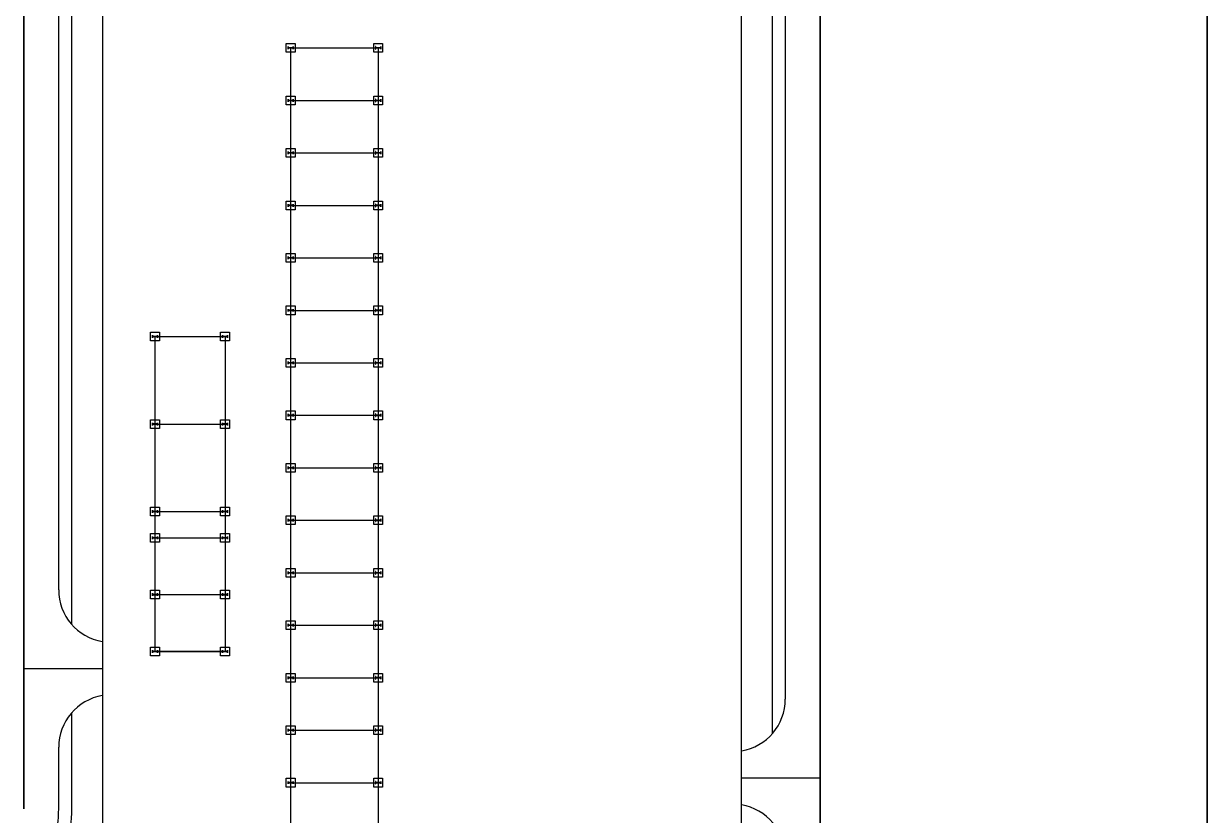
# Model space of a CAD drawing. Header units: metres. Extents: x -85 to 100835, y 0 to 71280.
# Drawn here: x 76673 to 83434, y 62449 to 66975 of the extents above; entities that cross this region are included whole.
import ezdxf

# ---------------------------------------------------------------- set-up
doc = ezdxf.new("R2010")
doc.units = ezdxf.units.M
doc.header["$LTSCALE"] = 1200
doc.layers.get('0').update_dxf_attribs({"color": 8})
doc.layers.add('BACK DWG', color=9, linetype='Continuous')
doc.layers.add('ETBLKA', color=7, linetype='Continuous')

# ---------------------------------------------------------------- blocks, each defined once
blk = doc.blocks.new('Offshore_HEC')
at = {"lineweight": 25}
blk.add_line((695.99, 572.32), (695.99, 58.464), dxfattribs=at)

msp = doc.modelspace()

# ---------------------------------------------------------------- linework, layer by layer
at = {"layer": 'BACK DWG'}
for p, q in [((76673.2, 62486.7), (76673.2, 67937.9)), ((76673.2, 67937.9), (76673.2, 62486.7)), ((81223.2, 59914.2), (81223.2, 67937.9)), ((81223.2, 67937.9), (81223.2, 59914.2)), ((77123.2, 67487.9), (77123.2, 60837.9)), ((80773.2, 60837.9), (80773.2, 67487.9)), ((76873.2, 63737.9), (76873.2, 67337.9)), ((76948.2, 63539.5), (76948.2, 67337.9)), ((80948.2, 67337.9), (80948.2, 62914.5)), ((81023.2, 67337.9), (81023.2, 63112.9)), ((78173.2, 66810.8), (78173.2, 66860.8)), ((78173.2, 66860.8), (78223.2, 66860.8)), ((78223.2, 66810.8), (78173.2, 66810.8)), ((78183.2, 66843.3), (78183.2, 66828.3)), ((78184, 66843.3), (78183.2, 66843.3)), ((78183.2, 66828.3), (78184, 66828.3)), ((78184, 66836.1), (78184, 66843.3)), ((78212.5, 66836.1), (78184, 66836.1)), ((78184, 66835.4), (78212.5, 66835.4)), ((78184, 66828.3), (78184, 66835.4)), ((78198.2, 66835.8), (78198.2, 60835.8)), ((78198.2, 66835.8), (78698.2, 66835.8)), ((78212.5, 66843.3), (78212.5, 66836.1)), ((78213.2, 66843.3), (78212.5, 66843.3)), ((78212.5, 66835.4), (78212.5, 66828.3)), ((78212.5, 66828.3), (78213.2, 66828.3)), ((78213.2, 66828.3), (78213.2, 66843.3)), ((78223.2, 66860.8), (78223.2, 66810.8)), ((78673.2, 66810.8), (78673.2, 66860.8)), ((78673.2, 66860.8), (78723.2, 66860.8)), ((78723.2, 66810.8), (78673.2, 66810.8)), ((78683.2, 66843.3), (78683.2, 66828.3)), ((78684, 66843.3), (78683.2, 66843.3)), ((78683.2, 66828.3), (78684, 66828.3)), ((78684, 66836.1), (78684, 66843.3)), ((78712.5, 66836.1), (78684, 66836.1)), ((78684, 66835.4), (78712.5, 66835.4)), ((78684, 66828.3), (78684, 66835.4)), ((78698.2, 66835.8), (78698.2, 60835.8)), ((78712.5, 66843.3), (78712.5, 66836.1)), ((78713.2, 66843.3), (78712.5, 66843.3)), ((78712.5, 66835.4), (78712.5, 66828.3)), ((78712.5, 66828.3), (78713.2, 66828.3)), ((78713.2, 66828.3), (78713.2, 66843.3)), ((78723.2, 66860.8), (78723.2, 66810.8)), ((78173.2, 66510.8), (78173.2, 66560.8)), ((78173.2, 66560.8), (78223.2, 66560.8)), ((78183.2, 66543.3), (78183.2, 66528.3)), ((78184, 66543.3), (78183.2, 66543.3)), ((78183.2, 66528.3), (78184, 66528.3)), ((78184, 66536.1), (78184, 66543.3)), ((78212.5, 66536.1), (78184, 66536.1)), ((78184, 66535.4), (78212.5, 66535.4)), ((78184, 66528.3), (78184, 66535.4)), ((78198.2, 66535.8), (78698.2, 66535.8)), ((78212.5, 66543.3), (78212.5, 66536.1)), ((78213.2, 66543.3), (78212.5, 66543.3)), ((78212.5, 66535.4), (78212.5, 66528.3)), ((78212.5, 66528.3), (78213.2, 66528.3)), ((78213.2, 66528.3), (78213.2, 66543.3)), ((78223.2, 66560.8), (78223.2, 66510.8)), ((78673.2, 66510.8), (78673.2, 66560.8)), ((78673.2, 66560.8), (78723.2, 66560.8)), ((78683.2, 66543.3), (78683.2, 66528.3)), ((78684, 66543.3), (78683.2, 66543.3)), ((78683.2, 66528.3), (78684, 66528.3)), ((78684, 66536.1), (78684, 66543.3)), ((78712.5, 66536.1), (78684, 66536.1)), ((78684, 66535.4), (78712.5, 66535.4)), ((78684, 66528.3), (78684, 66535.4)), ((78712.5, 66543.3), (78712.5, 66536.1)), ((78713.2, 66543.3), (78712.5, 66543.3)), ((78712.5, 66535.4), (78712.5, 66528.3)), ((78712.5, 66528.3), (78713.2, 66528.3)), ((78713.2, 66528.3), (78713.2, 66543.3)), ((78723.2, 66560.8), (78723.2, 66510.8)), ((78223.2, 66510.8), (78173.2, 66510.8)), ((78723.2, 66510.8), (78673.2, 66510.8)), ((78173.2, 66210.8), (78173.2, 66260.8)), ((78173.2, 66260.8), (78223.2, 66260.8)), ((78223.2, 66260.8), (78223.2, 66210.8)), ((78673.2, 66210.8), (78673.2, 66260.8)), ((78673.2, 66260.8), (78723.2, 66260.8)), ((78723.2, 66260.8), (78723.2, 66210.8)), ((78223.2, 66210.8), (78173.2, 66210.8)), ((78183.2, 66243.3), (78183.2, 66228.3)), ((78184, 66243.3), (78183.2, 66243.3)), ((78183.2, 66228.3), (78184, 66228.3)), ((78184, 66236.1), (78184, 66243.3)), ((78212.5, 66236.1), (78184, 66236.1)), ((78184, 66235.4), (78212.5, 66235.4)), ((78184, 66228.3), (78184, 66235.4)), ((78198.2, 66235.8), (78698.2, 66235.8)), ((78198.2, 66235.8), (78698.2, 66235.8)), ((78198.2, 66235.8), (78198.2, 65335.8)), ((78212.5, 66243.3), (78212.5, 66236.1)), ((78213.2, 66243.3), (78212.5, 66243.3)), ((78212.5, 66235.4), (78212.5, 66228.3)), ((78212.5, 66228.3), (78213.2, 66228.3)), ((78213.2, 66228.3), (78213.2, 66243.3)), ((78723.2, 66210.8), (78673.2, 66210.8)), ((78683.2, 66243.3), (78683.2, 66228.3)), ((78684, 66243.3), (78683.2, 66243.3)), ((78683.2, 66228.3), (78684, 66228.3)), ((78684, 66236.1), (78684, 66243.3)), ((78712.5, 66236.1), (78684, 66236.1)), ((78684, 66235.4), (78712.5, 66235.4)), ((78684, 66228.3), (78684, 66235.4)), ((78712.5, 66243.3), (78712.5, 66236.1)), ((78713.2, 66243.3), (78712.5, 66243.3)), ((78712.5, 66235.4), (78712.5, 66228.3)), ((78712.5, 66228.3), (78713.2, 66228.3)), ((78713.2, 66228.3), (78713.2, 66243.3)), ((78173.2, 65910.8), (78173.2, 65960.8)), ((78173.2, 65960.8), (78223.2, 65960.8)), ((78183.2, 65943.3), (78183.2, 65928.3)), ((78184, 65943.3), (78183.2, 65943.3)), ((78183.2, 65928.3), (78184, 65928.3)), ((78184, 65936.1), (78184, 65943.3)), ((78212.5, 65936.1), (78184, 65936.1)), ((78184, 65935.4), (78212.5, 65935.4)), ((78184, 65928.3), (78184, 65935.4)), ((78198.2, 65935.8), (78698.2, 65935.8)), ((78212.5, 65943.3), (78212.5, 65936.1)), ((78213.2, 65943.3), (78212.5, 65943.3)), ((78212.5, 65935.4), (78212.5, 65928.3)), ((78212.5, 65928.3), (78213.2, 65928.3)), ((78213.2, 65928.3), (78213.2, 65943.3)), ((78223.2, 65960.8), (78223.2, 65910.8)), ((78673.2, 65910.8), (78673.2, 65960.8)), ((78673.2, 65960.8), (78723.2, 65960.8)), ((78683.2, 65943.3), (78683.2, 65928.3)), ((78684, 65943.3), (78683.2, 65943.3)), ((78683.2, 65928.3), (78684, 65928.3)), ((78684, 65936.1), (78684, 65943.3)), ((78712.5, 65936.1), (78684, 65936.1)), ((78684, 65935.4), (78712.5, 65935.4)), ((78684, 65928.3), (78684, 65935.4)), ((78712.5, 65943.3), (78712.5, 65936.1)), ((78713.2, 65943.3), (78712.5, 65943.3)), ((78712.5, 65935.4), (78712.5, 65928.3)), ((78712.5, 65928.3), (78713.2, 65928.3)), ((78713.2, 65928.3), (78713.2, 65943.3)), ((78723.2, 65960.8), (78723.2, 65910.8)), ((78223.2, 65910.8), (78173.2, 65910.8)), ((78723.2, 65910.8), (78673.2, 65910.8)), ((78173.2, 65610.8), (78173.2, 65660.8)), ((78173.2, 65610.8), (78173.2, 65660.8)), ((78173.2, 65660.8), (78223.2, 65660.8)), ((78173.2, 65660.8), (78223.2, 65660.8)), ((78223.2, 65660.8), (78223.2, 65610.8)), ((78223.2, 65660.8), (78223.2, 65610.8)), ((78673.2, 65610.8), (78673.2, 65660.8)), ((78673.2, 65610.8), (78673.2, 65660.8)), ((78673.2, 65660.8), (78723.2, 65660.8)), ((78673.2, 65660.8), (78723.2, 65660.8)), ((78723.2, 65660.8), (78723.2, 65610.8)), ((78723.2, 65660.8), (78723.2, 65610.8)), ((78223.2, 65610.8), (78173.2, 65610.8)), ((78223.2, 65610.8), (78173.2, 65610.8)), ((78183.2, 65643.3), (78183.2, 65628.3)), ((78184, 65643.3), (78183.2, 65643.3)), ((78183.2, 65643.3), (78183.2, 65628.3)), ((78184, 65643.3), (78183.2, 65643.3)), ((78183.2, 65628.3), (78184, 65628.3)), ((78183.2, 65628.3), (78184, 65628.3)), ((78184, 65636.1), (78184, 65643.3)), ((78184, 65636.1), (78184, 65643.3)), ((78212.5, 65636.1), (78184, 65636.1)), ((78212.5, 65636.1), (78184, 65636.1)), ((78184, 65635.4), (78212.5, 65635.4)), ((78184, 65635.4), (78212.5, 65635.4)), ((78184, 65628.3), (78184, 65635.4)), ((78184, 65628.3), (78184, 65635.4)), ((78198.2, 65635.8), (78698.2, 65635.8)), ((78198.2, 65635.8), (78698.2, 65635.8)), ((78212.5, 65643.3), (78212.5, 65636.1)), ((78213.2, 65643.3), (78212.5, 65643.3)), ((78212.5, 65643.3), (78212.5, 65636.1)), ((78213.2, 65643.3), (78212.5, 65643.3)), ((78212.5, 65635.4), (78212.5, 65628.3)), ((78212.5, 65635.4), (78212.5, 65628.3)), ((78212.5, 65628.3), (78213.2, 65628.3)), ((78212.5, 65628.3), (78213.2, 65628.3)), ((78213.2, 65628.3), (78213.2, 65643.3)), ((78213.2, 65628.3), (78213.2, 65643.3)), ((78723.2, 65610.8), (78673.2, 65610.8)), ((78723.2, 65610.8), (78673.2, 65610.8)), ((78683.2, 65643.3), (78683.2, 65628.3)), ((78684, 65643.3), (78683.2, 65643.3)), ((78683.2, 65643.3), (78683.2, 65628.3)), ((78684, 65643.3), (78683.2, 65643.3)), ((78683.2, 65628.3), (78684, 65628.3)), ((78683.2, 65628.3), (78684, 65628.3)), ((78684, 65636.1), (78684, 65643.3)), ((78684, 65636.1), (78684, 65643.3)), ((78712.5, 65636.1), (78684, 65636.1)), ((78712.5, 65636.1), (78684, 65636.1)), ((78684, 65635.4), (78712.5, 65635.4)), ((78684, 65635.4), (78712.5, 65635.4)), ((78684, 65628.3), (78684, 65635.4)), ((78684, 65628.3), (78684, 65635.4)), ((78712.5, 65643.3), (78712.5, 65636.1)), ((78713.2, 65643.3), (78712.5, 65643.3)), ((78712.5, 65643.3), (78712.5, 65636.1)), ((78713.2, 65643.3), (78712.5, 65643.3)), ((78712.5, 65635.4), (78712.5, 65628.3)), ((78712.5, 65635.4), (78712.5, 65628.3)), ((78712.5, 65628.3), (78713.2, 65628.3)), ((78712.5, 65628.3), (78713.2, 65628.3)), ((78713.2, 65628.3), (78713.2, 65643.3)), ((78713.2, 65628.3), (78713.2, 65643.3)), ((78173.2, 65310.8), (78173.2, 65360.8)), ((78173.2, 65360.8), (78223.2, 65360.8)), ((78223.2, 65310.8), (78173.2, 65310.8)), ((78183.2, 65343.3), (78183.2, 65328.3)), ((78184, 65343.3), (78183.2, 65343.3)), ((78183.2, 65328.3), (78184, 65328.3)), ((78184, 65336.1), (78184, 65343.3)), ((78212.5, 65336.1), (78184, 65336.1)), ((78184, 65335.4), (78212.5, 65335.4)), ((78184, 65328.3), (78184, 65335.4)), ((78198.2, 65335.8), (78698.2, 65335.8)), ((78212.5, 65343.3), (78212.5, 65336.1)), ((78213.2, 65343.3), (78212.5, 65343.3)), ((78212.5, 65335.4), (78212.5, 65328.3)), ((78212.5, 65328.3), (78213.2, 65328.3)), ((78213.2, 65328.3), (78213.2, 65343.3)), ((78223.2, 65360.8), (78223.2, 65310.8)), ((78673.2, 65310.8), (78673.2, 65360.8)), ((78673.2, 65360.8), (78723.2, 65360.8)), ((78723.2, 65310.8), (78673.2, 65310.8)), ((78683.2, 65343.3), (78683.2, 65328.3)), ((78684, 65343.3), (78683.2, 65343.3)), ((78683.2, 65328.3), (78684, 65328.3)), ((78684, 65336.1), (78684, 65343.3)), ((78712.5, 65336.1), (78684, 65336.1)), ((78684, 65335.4), (78712.5, 65335.4)), ((78684, 65328.3), (78684, 65335.4)), ((78712.5, 65343.3), (78712.5, 65336.1)), ((78713.2, 65343.3), (78712.5, 65343.3)), ((78712.5, 65335.4), (78712.5, 65328.3)), ((78712.5, 65328.3), (78713.2, 65328.3)), ((78713.2, 65328.3), (78713.2, 65343.3)), ((78723.2, 65360.8), (78723.2, 65310.8)), ((77398.2, 65160.8), (77398.2, 65210.8)), ((77398.2, 65210.8), (77448.2, 65210.8)), ((77408.2, 65193.3), (77408.2, 65178.3)), ((77409, 65193.3), (77408.2, 65193.3)), ((77408.2, 65178.3), (77409, 65178.3)), ((77409, 65186.1), (77409, 65193.3)), ((77437.5, 65186.1), (77409, 65186.1)), ((77409, 65185.4), (77437.5, 65185.4)), ((77409, 65178.3), (77409, 65185.4)), ((77423.2, 65185.8), (77823.2, 65185.8)), ((77423.2, 65185.8), (77423.2, 63385.8)), ((77437.5, 65193.3), (77437.5, 65186.1)), ((77438.2, 65193.3), (77437.5, 65193.3)), ((77437.5, 65185.4), (77437.5, 65178.3)), ((77437.5, 65178.3), (77438.2, 65178.3)), ((77438.2, 65178.3), (77438.2, 65193.3)), ((77448.2, 65210.8), (77448.2, 65160.8)), ((77798.2, 65160.8), (77798.2, 65210.8)), ((77798.2, 65210.8), (77848.2, 65210.8)), ((77808.2, 65193.3), (77808.2, 65178.3)), ((77809, 65193.3), (77808.2, 65193.3)), ((77808.2, 65178.3), (77809, 65178.3)), ((77809, 65186.1), (77809, 65193.3)), ((77837.5, 65186.1), (77809, 65186.1)), ((77809, 65185.4), (77837.5, 65185.4)), ((77809, 65178.3), (77809, 65185.4)), ((77823.2, 65185.8), (77823.2, 63385.8)), ((77837.5, 65193.3), (77837.5, 65186.1)), ((77838.2, 65193.3), (77837.5, 65193.3)), ((77837.5, 65185.4), (77837.5, 65178.3)), ((77837.5, 65178.3), (77838.2, 65178.3)), ((77838.2, 65178.3), (77838.2, 65193.3)), ((77848.2, 65210.8), (77848.2, 65160.8)), ((77448.2, 65160.8), (77398.2, 65160.8)), ((77848.2, 65160.8), (77798.2, 65160.8)), ((78173.2, 65010.8), (78173.2, 65060.8)), ((78173.2, 65060.8), (78223.2, 65060.8)), ((78183.2, 65043.3), (78183.2, 65028.3)), ((78184, 65043.3), (78183.2, 65043.3)), ((78184, 65036.1), (78184, 65043.3)), ((78212.5, 65043.3), (78212.5, 65036.1)), ((78213.2, 65043.3), (78212.5, 65043.3)), ((78213.2, 65028.3), (78213.2, 65043.3)), ((78223.2, 65060.8), (78223.2, 65010.8)), ((78673.2, 65010.8), (78673.2, 65060.8)), ((78673.2, 65060.8), (78723.2, 65060.8)), ((78683.2, 65043.3), (78683.2, 65028.3)), ((78684, 65043.3), (78683.2, 65043.3)), ((78684, 65036.1), (78684, 65043.3)), ((78712.5, 65043.3), (78712.5, 65036.1)), ((78713.2, 65043.3), (78712.5, 65043.3)), ((78713.2, 65028.3), (78713.2, 65043.3)), ((78723.2, 65060.8), (78723.2, 65010.8)), ((78223.2, 65010.8), (78173.2, 65010.8)), ((78183.2, 65028.3), (78184, 65028.3)), ((78212.5, 65036.1), (78184, 65036.1)), ((78184, 65035.4), (78212.5, 65035.4)), ((78184, 65028.3), (78184, 65035.4)), ((78198.2, 65035.8), (78698.2, 65035.8)), ((78212.5, 65035.4), (78212.5, 65028.3)), ((78212.5, 65028.3), (78213.2, 65028.3)), ((78723.2, 65010.8), (78673.2, 65010.8)), ((78683.2, 65028.3), (78684, 65028.3)), ((78712.5, 65036.1), (78684, 65036.1)), ((78684, 65035.4), (78712.5, 65035.4)), ((78684, 65028.3), (78684, 65035.4)), ((78712.5, 65035.4), (78712.5, 65028.3)), ((78712.5, 65028.3), (78713.2, 65028.3)), ((77398.2, 64660.8), (77398.2, 64710.8)), ((77398.2, 64710.8), (77448.2, 64710.8)), ((77448.2, 64710.8), (77448.2, 64660.8)), ((77798.2, 64660.8), (77798.2, 64710.8)), ((77798.2, 64710.8), (77848.2, 64710.8)), ((77848.2, 64710.8), (77848.2, 64660.8)), ((78173.2, 64710.8), (78173.2, 64760.8)), ((78173.2, 64760.8), (78223.2, 64760.8)), ((78223.2, 64710.8), (78173.2, 64710.8)), ((78183.2, 64743.3), (78183.2, 64728.3)), ((78184, 64743.3), (78183.2, 64743.3)), ((78183.2, 64728.3), (78184, 64728.3)), ((78184, 64736.1), (78184, 64743.3)), ((78212.5, 64736.1), (78184, 64736.1)), ((78184, 64735.4), (78212.5, 64735.4)), ((78184, 64728.3), (78184, 64735.4)), ((78198.2, 64735.8), (78698.2, 64735.8)), ((78212.5, 64743.3), (78212.5, 64736.1)), ((78213.2, 64743.3), (78212.5, 64743.3)), ((78212.5, 64735.4), (78212.5, 64728.3)), ((78212.5, 64728.3), (78213.2, 64728.3)), ((78213.2, 64728.3), (78213.2, 64743.3)), ((78223.2, 64760.8), (78223.2, 64710.8)), ((78673.2, 64710.8), (78673.2, 64760.8)), ((78673.2, 64760.8), (78723.2, 64760.8)), ((78723.2, 64710.8), (78673.2, 64710.8)), ((78683.2, 64743.3), (78683.2, 64728.3)), ((78684, 64743.3), (78683.2, 64743.3)), ((78683.2, 64728.3), (78684, 64728.3)), ((78684, 64736.1), (78684, 64743.3)), ((78712.5, 64736.1), (78684, 64736.1)), ((78684, 64735.4), (78712.5, 64735.4)), ((78684, 64728.3), (78684, 64735.4)), ((78712.5, 64743.3), (78712.5, 64736.1)), ((78713.2, 64743.3), (78712.5, 64743.3)), ((78712.5, 64735.4), (78712.5, 64728.3)), ((78712.5, 64728.3), (78713.2, 64728.3)), ((78713.2, 64728.3), (78713.2, 64743.3)), ((78723.2, 64760.8), (78723.2, 64710.8)), ((77448.2, 64660.8), (77398.2, 64660.8)), ((77408.2, 64693.3), (77408.2, 64678.3)), ((77409, 64693.3), (77408.2, 64693.3)), ((77408.2, 64678.3), (77409, 64678.3)), ((77409, 64686.1), (77409, 64693.3)), ((77437.5, 64686.1), (77409, 64686.1)), ((77409, 64685.4), (77437.5, 64685.4)), ((77409, 64678.3), (77409, 64685.4)), ((77423.2, 64685.8), (77823.2, 64685.8)), ((77423.2, 64685.8), (77823.2, 64685.8)), ((77437.5, 64693.3), (77437.5, 64686.1)), ((77438.2, 64693.3), (77437.5, 64693.3)), ((77437.5, 64685.4), (77437.5, 64678.3)), ((77437.5, 64678.3), (77438.2, 64678.3)), ((77438.2, 64678.3), (77438.2, 64693.3)), ((77848.2, 64660.8), (77798.2, 64660.8)), ((77808.2, 64693.3), (77808.2, 64678.3)), ((77809, 64693.3), (77808.2, 64693.3)), ((77808.2, 64678.3), (77809, 64678.3)), ((77809, 64686.1), (77809, 64693.3)), ((77837.5, 64686.1), (77809, 64686.1)), ((77809, 64685.4), (77837.5, 64685.4)), ((77809, 64678.3), (77809, 64685.4)), ((77837.5, 64693.3), (77837.5, 64686.1)), ((77838.2, 64693.3), (77837.5, 64693.3)), ((77837.5, 64685.4), (77837.5, 64678.3)), ((77837.5, 64678.3), (77838.2, 64678.3)), ((77838.2, 64678.3), (77838.2, 64693.3)), ((78173.2, 64410.8), (78173.2, 64460.8)), ((78173.2, 64460.8), (78223.2, 64460.8)), ((78183.2, 64443.3), (78183.2, 64428.3)), ((78184, 64443.3), (78183.2, 64443.3)), ((78184, 64436.1), (78184, 64443.3)), ((78212.5, 64436.1), (78184, 64436.1)), ((78184, 64435.4), (78212.5, 64435.4)), ((78184, 64428.3), (78184, 64435.4)), ((78198.2, 64435.8), (78698.2, 64435.8)), ((78212.5, 64443.3), (78212.5, 64436.1)), ((78213.2, 64443.3), (78212.5, 64443.3)), ((78212.5, 64435.4), (78212.5, 64428.3)), ((78213.2, 64428.3), (78213.2, 64443.3)), ((78223.2, 64460.8), (78223.2, 64410.8)), ((78673.2, 64410.8), (78673.2, 64460.8)), ((78673.2, 64460.8), (78723.2, 64460.8)), ((78683.2, 64443.3), (78683.2, 64428.3)), ((78684, 64443.3), (78683.2, 64443.3)), ((78684, 64436.1), (78684, 64443.3)), ((78712.5, 64436.1), (78684, 64436.1)), ((78684, 64435.4), (78712.5, 64435.4)), ((78684, 64428.3), (78684, 64435.4)), ((78712.5, 64443.3), (78712.5, 64436.1)), ((78713.2, 64443.3), (78712.5, 64443.3)), ((78712.5, 64435.4), (78712.5, 64428.3)), ((78713.2, 64428.3), (78713.2, 64443.3)), ((78723.2, 64460.8), (78723.2, 64410.8)), ((78223.2, 64410.8), (78173.2, 64410.8)), ((78183.2, 64428.3), (78184, 64428.3)), ((78212.5, 64428.3), (78213.2, 64428.3)), ((78723.2, 64410.8), (78673.2, 64410.8)), ((78683.2, 64428.3), (78684, 64428.3)), ((78712.5, 64428.3), (78713.2, 64428.3)), ((77398.2, 64160.8), (77398.2, 64210.8)), ((77398.2, 64210.8), (77448.2, 64210.8)), ((77448.2, 64160.8), (77398.2, 64160.8)), ((77408.2, 64193.3), (77408.2, 64178.3)), ((77409, 64193.3), (77408.2, 64193.3)), ((77408.2, 64178.3), (77409, 64178.3)), ((77409, 64186.1), (77409, 64193.3)), ((77437.5, 64186.1), (77409, 64186.1)), ((77409, 64185.4), (77437.5, 64185.4)), ((77409, 64178.3), (77409, 64185.4)), ((77423.2, 64185.8), (77823.2, 64185.8)), ((77423.2, 64185.8), (77823.2, 64185.8)), ((77437.5, 64193.3), (77437.5, 64186.1)), ((77438.2, 64193.3), (77437.5, 64193.3)), ((77437.5, 64185.4), (77437.5, 64178.3)), ((77437.5, 64178.3), (77438.2, 64178.3)), ((77438.2, 64178.3), (77438.2, 64193.3)), ((77448.2, 64210.8), (77448.2, 64160.8)), ((77798.2, 64160.8), (77798.2, 64210.8)), ((77798.2, 64210.8), (77848.2, 64210.8)), ((77848.2, 64160.8), (77798.2, 64160.8)), ((77808.2, 64193.3), (77808.2, 64178.3)), ((77809, 64193.3), (77808.2, 64193.3)), ((77808.2, 64178.3), (77809, 64178.3)), ((77809, 64186.1), (77809, 64193.3)), ((77837.5, 64186.1), (77809, 64186.1)), ((77809, 64185.4), (77837.5, 64185.4)), ((77809, 64178.3), (77809, 64185.4)), ((77837.5, 64193.3), (77837.5, 64186.1)), ((77838.2, 64193.3), (77837.5, 64193.3)), ((77837.5, 64185.4), (77837.5, 64178.3)), ((77837.5, 64178.3), (77838.2, 64178.3)), ((77838.2, 64178.3), (77838.2, 64193.3)), ((77848.2, 64210.8), (77848.2, 64160.8)), ((78173.2, 64110.8), (78173.2, 64160.8)), ((78173.2, 64160.8), (78223.2, 64160.8)), ((78223.2, 64160.8), (78223.2, 64110.8)), ((78673.2, 64110.8), (78673.2, 64160.8)), ((78673.2, 64160.8), (78723.2, 64160.8)), ((78723.2, 64160.8), (78723.2, 64110.8)), ((78223.2, 64110.8), (78173.2, 64110.8)), ((78183.2, 64143.3), (78183.2, 64128.3)), ((78184, 64143.3), (78183.2, 64143.3)), ((78183.2, 64128.3), (78184, 64128.3)), ((78184, 64136.1), (78184, 64143.3)), ((78212.5, 64136.1), (78184, 64136.1)), ((78184, 64135.4), (78212.5, 64135.4)), ((78184, 64128.3), (78184, 64135.4)), ((78198.2, 64135.8), (78698.2, 64135.8)), ((78212.5, 64143.3), (78212.5, 64136.1)), ((78213.2, 64143.3), (78212.5, 64143.3)), ((78212.5, 64135.4), (78212.5, 64128.3)), ((78212.5, 64128.3), (78213.2, 64128.3)), ((78213.2, 64128.3), (78213.2, 64143.3)), ((78723.2, 64110.8), (78673.2, 64110.8)), ((78683.2, 64143.3), (78683.2, 64128.3)), ((78684, 64143.3), (78683.2, 64143.3)), ((78683.2, 64128.3), (78684, 64128.3)), ((78684, 64136.1), (78684, 64143.3)), ((78712.5, 64136.1), (78684, 64136.1)), ((78684, 64135.4), (78712.5, 64135.4)), ((78684, 64128.3), (78684, 64135.4)), ((78712.5, 64143.3), (78712.5, 64136.1)), ((78713.2, 64143.3), (78712.5, 64143.3)), ((78712.5, 64135.4), (78712.5, 64128.3)), ((78712.5, 64128.3), (78713.2, 64128.3)), ((78713.2, 64128.3), (78713.2, 64143.3)), ((77398.2, 64010.8), (77398.2, 64060.8)), ((77398.2, 64060.8), (77448.2, 64060.8)), ((77408.2, 64043.3), (77408.2, 64028.3)), ((77409, 64043.3), (77408.2, 64043.3)), ((77408.2, 64028.3), (77409, 64028.3)), ((77409, 64036.1), (77409, 64043.3)), ((77437.5, 64036.1), (77409, 64036.1)), ((77409, 64035.4), (77437.5, 64035.4)), ((77409, 64028.3), (77409, 64035.4)), ((77423.2, 64035.8), (77823.2, 64035.8)), ((77423.2, 64035.8), (77823.2, 64035.8)), ((77437.5, 64043.3), (77437.5, 64036.1)), ((77438.2, 64043.3), (77437.5, 64043.3)), ((77437.5, 64035.4), (77437.5, 64028.3)), ((77437.5, 64028.3), (77438.2, 64028.3)), ((77438.2, 64028.3), (77438.2, 64043.3)), ((77448.2, 64060.8), (77448.2, 64010.8)), ((77798.2, 64010.8), (77798.2, 64060.8)), ((77798.2, 64060.8), (77848.2, 64060.8)), ((77808.2, 64043.3), (77808.2, 64028.3)), ((77809, 64043.3), (77808.2, 64043.3)), ((77808.2, 64028.3), (77809, 64028.3)), ((77809, 64036.1), (77809, 64043.3)), ((77837.5, 64036.1), (77809, 64036.1)), ((77809, 64035.4), (77837.5, 64035.4)), ((77809, 64028.3), (77809, 64035.4)), ((77837.5, 64043.3), (77837.5, 64036.1)), ((77838.2, 64043.3), (77837.5, 64043.3)), ((77837.5, 64035.4), (77837.5, 64028.3)), ((77837.5, 64028.3), (77838.2, 64028.3)), ((77838.2, 64028.3), (77838.2, 64043.3)), ((77848.2, 64060.8), (77848.2, 64010.8)), ((77448.2, 64010.8), (77398.2, 64010.8)), ((77848.2, 64010.8), (77798.2, 64010.8)), ((78173.2, 63810.8), (78173.2, 63860.8)), ((78173.2, 63860.8), (78223.2, 63860.8)), ((78183.2, 63843.3), (78183.2, 63828.3)), ((78184, 63843.3), (78183.2, 63843.3)), ((78183.2, 63828.3), (78184, 63828.3)), ((78184, 63836.1), (78184, 63843.3)), ((78212.5, 63836.1), (78184, 63836.1)), ((78184, 63835.4), (78212.5, 63835.4)), ((78184, 63828.3), (78184, 63835.4)), ((78198.2, 63835.8), (78698.2, 63835.8)), ((78212.5, 63843.3), (78212.5, 63836.1)), ((78213.2, 63843.3), (78212.5, 63843.3)), ((78212.5, 63835.4), (78212.5, 63828.3)), ((78212.5, 63828.3), (78213.2, 63828.3)), ((78213.2, 63828.3), (78213.2, 63843.3)), ((78223.2, 63860.8), (78223.2, 63810.8)), ((78673.2, 63810.8), (78673.2, 63860.8)), ((78673.2, 63860.8), (78723.2, 63860.8)), ((78683.2, 63843.3), (78683.2, 63828.3)), ((78684, 63843.3), (78683.2, 63843.3)), ((78683.2, 63828.3), (78684, 63828.3)), ((78684, 63836.1), (78684, 63843.3)), ((78712.5, 63836.1), (78684, 63836.1)), ((78684, 63835.4), (78712.5, 63835.4)), ((78684, 63828.3), (78684, 63835.4)), ((78712.5, 63843.3), (78712.5, 63836.1)), ((78713.2, 63843.3), (78712.5, 63843.3)), ((78712.5, 63835.4), (78712.5, 63828.3)), ((78712.5, 63828.3), (78713.2, 63828.3)), ((78713.2, 63828.3), (78713.2, 63843.3)), ((78723.2, 63860.8), (78723.2, 63810.8)), ((78223.2, 63810.8), (78173.2, 63810.8)), ((78723.2, 63810.8), (78673.2, 63810.8)), ((77398.2, 63685.8), (77398.2, 63735.8)), ((77398.2, 63735.8), (77448.2, 63735.8)), ((77408.2, 63718.3), (77408.2, 63703.3)), ((77409, 63718.3), (77408.2, 63718.3)), ((77408.2, 63703.3), (77409, 63703.3)), ((77409, 63711.1), (77409, 63718.3)), ((77437.5, 63711.1), (77409, 63711.1)), ((77409, 63710.4), (77437.5, 63710.4)), ((77409, 63703.3), (77409, 63710.4)), ((77423.2, 63710.8), (77823.2, 63710.8)), ((77423.2, 63710.8), (77823.2, 63710.8)), ((77437.5, 63718.3), (77437.5, 63711.1)), ((77438.2, 63718.3), (77437.5, 63718.3)), ((77437.5, 63710.4), (77437.5, 63703.3)), ((77437.5, 63703.3), (77438.2, 63703.3)), ((77438.2, 63703.3), (77438.2, 63718.3)), ((77448.2, 63735.8), (77448.2, 63685.8)), ((77798.2, 63685.8), (77798.2, 63735.8)), ((77798.2, 63735.8), (77848.2, 63735.8)), ((77808.2, 63718.3), (77808.2, 63703.3)), ((77809, 63718.3), (77808.2, 63718.3)), ((77808.2, 63703.3), (77809, 63703.3)), ((77809, 63711.1), (77809, 63718.3)), ((77837.5, 63711.1), (77809, 63711.1)), ((77809, 63710.4), (77837.5, 63710.4)), ((77809, 63703.3), (77809, 63710.4)), ((77837.5, 63718.3), (77837.5, 63711.1)), ((77838.2, 63718.3), (77837.5, 63718.3)), ((77837.5, 63710.4), (77837.5, 63703.3)), ((77837.5, 63703.3), (77838.2, 63703.3)), ((77838.2, 63703.3), (77838.2, 63718.3)), ((77848.2, 63735.8), (77848.2, 63685.8)), ((77448.2, 63685.8), (77398.2, 63685.8)), ((77848.2, 63685.8), (77798.2, 63685.8)), ((78173.2, 63510.8), (78173.2, 63560.8)), ((78173.2, 63560.8), (78223.2, 63560.8)), ((78223.2, 63560.8), (78223.2, 63510.8)), ((78673.2, 63510.8), (78673.2, 63560.8)), ((78673.2, 63560.8), (78723.2, 63560.8)), ((78723.2, 63560.8), (78723.2, 63510.8)), ((78223.2, 63510.8), (78173.2, 63510.8)), ((78183.2, 63543.3), (78183.2, 63528.3)), ((78184, 63543.3), (78183.2, 63543.3)), ((78183.2, 63528.3), (78184, 63528.3)), ((78184, 63536.1), (78184, 63543.3)), ((78212.5, 63536.1), (78184, 63536.1)), ((78184, 63535.4), (78212.5, 63535.4)), ((78184, 63528.3), (78184, 63535.4)), ((78198.2, 63535.8), (78698.2, 63535.8)), ((78212.5, 63543.3), (78212.5, 63536.1)), ((78213.2, 63543.3), (78212.5, 63543.3)), ((78212.5, 63535.4), (78212.5, 63528.3)), ((78212.5, 63528.3), (78213.2, 63528.3)), ((78213.2, 63528.3), (78213.2, 63543.3)), ((78723.2, 63510.8), (78673.2, 63510.8)), ((78683.2, 63543.3), (78683.2, 63528.3)), ((78684, 63543.3), (78683.2, 63543.3)), ((78683.2, 63528.3), (78684, 63528.3)), ((78684, 63536.1), (78684, 63543.3)), ((78712.5, 63536.1), (78684, 63536.1)), ((78684, 63535.4), (78712.5, 63535.4)), ((78684, 63528.3), (78684, 63535.4)), ((78712.5, 63543.3), (78712.5, 63536.1)), ((78713.2, 63543.3), (78712.5, 63543.3)), ((78712.5, 63535.4), (78712.5, 63528.3)), ((78712.5, 63528.3), (78713.2, 63528.3)), ((78713.2, 63528.3), (78713.2, 63543.3)), ((77398.2, 63360.8), (77398.2, 63410.8)), ((77398.2, 63410.8), (77448.2, 63410.8)), ((77448.2, 63360.8), (77398.2, 63360.8)), ((77408.2, 63393.3), (77408.2, 63378.3)), ((77409, 63393.3), (77408.2, 63393.3)), ((77408.2, 63378.3), (77409, 63378.3)), ((77409, 63386.1), (77409, 63393.3)), ((77437.5, 63386.1), (77409, 63386.1)), ((77409, 63385.4), (77437.5, 63385.4)), ((77409, 63378.3), (77409, 63385.4)), ((77822.9, 63385.8), (77423.2, 63385.8)), ((77423.2, 63385.8), (77823.2, 63385.8)), ((77423.2, 63385.8), (77823.2, 63385.8)), ((77437.5, 63393.3), (77437.5, 63386.1)), ((77438.2, 63393.3), (77437.5, 63393.3)), ((77437.5, 63385.4), (77437.5, 63378.3)), ((77437.5, 63378.3), (77438.2, 63378.3)), ((77438.2, 63378.3), (77438.2, 63393.3)), ((77448.2, 63410.8), (77448.2, 63360.8)), ((77798.2, 63360.8), (77798.2, 63410.8)), ((77798.2, 63410.8), (77848.2, 63410.8)), ((77848.2, 63360.8), (77798.2, 63360.8)), ((77808.2, 63393.3), (77808.2, 63378.3)), ((77809, 63393.3), (77808.2, 63393.3)), ((77808.2, 63378.3), (77809, 63378.3)), ((77809, 63386.1), (77809, 63393.3)), ((77837.5, 63386.1), (77809, 63386.1)), ((77809, 63385.4), (77837.5, 63385.4)), ((77809, 63378.3), (77809, 63385.4)), ((77837.5, 63393.3), (77837.5, 63386.1)), ((77838.2, 63393.3), (77837.5, 63393.3)), ((77837.5, 63385.4), (77837.5, 63378.3)), ((77837.5, 63378.3), (77838.2, 63378.3)), ((77838.2, 63378.3), (77838.2, 63393.3)), ((77848.2, 63410.8), (77848.2, 63360.8)), ((76673.2, 63287.9), (77123.2, 63287.9)), ((78173.2, 63210.8), (78173.2, 63260.8)), ((78173.2, 63260.8), (78223.2, 63260.8)), ((78183.2, 63243.3), (78183.2, 63228.3)), ((78184, 63243.3), (78183.2, 63243.3)), ((78183.2, 63228.3), (78184, 63228.3)), ((78184, 63236.1), (78184, 63243.3)), ((78212.5, 63236.1), (78184, 63236.1)), ((78184, 63235.4), (78212.5, 63235.4)), ((78184, 63228.3), (78184, 63235.4)), ((78198.2, 63235.8), (78698.2, 63235.8)), ((78212.5, 63243.3), (78212.5, 63236.1)), ((78213.2, 63243.3), (78212.5, 63243.3)), ((78212.5, 63235.4), (78212.5, 63228.3)), ((78212.5, 63228.3), (78213.2, 63228.3)), ((78213.2, 63228.3), (78213.2, 63243.3)), ((78223.2, 63260.8), (78223.2, 63210.8)), ((78673.2, 63210.8), (78673.2, 63260.8)), ((78673.2, 63260.8), (78723.2, 63260.8)), ((78683.2, 63243.3), (78683.2, 63228.3)), ((78684, 63243.3), (78683.2, 63243.3)), ((78683.2, 63228.3), (78684, 63228.3)), ((78684, 63236.1), (78684, 63243.3)), ((78712.5, 63236.1), (78684, 63236.1)), ((78684, 63235.4), (78712.5, 63235.4)), ((78684, 63228.3), (78684, 63235.4)), ((78712.5, 63243.3), (78712.5, 63236.1)), ((78713.2, 63243.3), (78712.5, 63243.3)), ((78712.5, 63235.4), (78712.5, 63228.3)), ((78712.5, 63228.3), (78713.2, 63228.3)), ((78713.2, 63228.3), (78713.2, 63243.3)), ((78723.2, 63260.8), (78723.2, 63210.8)), ((78223.2, 63210.8), (78173.2, 63210.8)), ((78723.2, 63210.8), (78673.2, 63210.8)), ((76948.2, 62486.7), (76948.2, 63036.3)), ((78173.2, 62910.8), (78173.2, 62960.8)), ((78173.2, 62960.8), (78223.2, 62960.8)), ((78183.2, 62943.3), (78183.2, 62928.3)), ((78184, 62943.3), (78183.2, 62943.3)), ((78184, 62936.1), (78184, 62943.3)), ((78212.5, 62943.3), (78212.5, 62936.1)), ((78213.2, 62943.3), (78212.5, 62943.3)), ((78213.2, 62928.3), (78213.2, 62943.3)), ((78223.2, 62960.8), (78223.2, 62910.8)), ((78673.2, 62910.8), (78673.2, 62960.8)), ((78673.2, 62960.8), (78723.2, 62960.8)), ((78683.2, 62943.3), (78683.2, 62928.3)), ((78684, 62943.3), (78683.2, 62943.3)), ((78684, 62936.1), (78684, 62943.3)), ((78712.5, 62943.3), (78712.5, 62936.1)), ((78713.2, 62943.3), (78712.5, 62943.3)), ((78713.2, 62928.3), (78713.2, 62943.3)), ((78723.2, 62960.8), (78723.2, 62910.8)), ((78223.2, 62910.8), (78173.2, 62910.8)), ((78183.2, 62928.3), (78184, 62928.3)), ((78212.5, 62936.1), (78184, 62936.1)), ((78184, 62935.4), (78212.5, 62935.4)), ((78184, 62928.3), (78184, 62935.4)), ((78198.2, 62935.8), (78698.2, 62935.8)), ((78212.5, 62935.4), (78212.5, 62928.3)), ((78212.5, 62928.3), (78213.2, 62928.3)), ((78723.2, 62910.8), (78673.2, 62910.8)), ((78683.2, 62928.3), (78684, 62928.3)), ((78712.5, 62936.1), (78684, 62936.1)), ((78684, 62935.4), (78712.5, 62935.4)), ((78684, 62928.3), (78684, 62935.4)), ((78712.5, 62935.4), (78712.5, 62928.3)), ((78712.5, 62928.3), (78713.2, 62928.3)), ((76873.2, 62486.7), (76873.2, 62837.9)), ((78173.2, 62610.8), (78173.2, 62660.8)), ((78173.2, 62660.8), (78223.2, 62660.8)), ((78223.2, 62610.8), (78173.2, 62610.8)), ((78183.2, 62643.3), (78183.2, 62628.3)), ((78184, 62643.3), (78183.2, 62643.3)), ((78183.2, 62628.3), (78184, 62628.3)), ((78184, 62636.1), (78184, 62643.3)), ((78212.5, 62636.1), (78184, 62636.1)), ((78184, 62635.4), (78212.5, 62635.4)), ((78184, 62628.3), (78184, 62635.4)), ((78198.2, 62635.8), (78698.2, 62635.8)), ((78212.5, 62643.3), (78212.5, 62636.1)), ((78213.2, 62643.3), (78212.5, 62643.3)), ((78212.5, 62635.4), (78212.5, 62628.3)), ((78212.5, 62628.3), (78213.2, 62628.3)), ((78213.2, 62628.3), (78213.2, 62643.3)), ((78223.2, 62660.8), (78223.2, 62610.8)), ((78673.2, 62610.8), (78673.2, 62660.8)), ((78673.2, 62660.8), (78723.2, 62660.8)), ((78723.2, 62610.8), (78673.2, 62610.8)), ((78683.2, 62643.3), (78683.2, 62628.3)), ((78684, 62643.3), (78683.2, 62643.3)), ((78683.2, 62628.3), (78684, 62628.3)), ((78684, 62636.1), (78684, 62643.3)), ((78712.5, 62636.1), (78684, 62636.1)), ((78684, 62635.4), (78712.5, 62635.4)), ((78684, 62628.3), (78684, 62635.4)), ((78712.5, 62643.3), (78712.5, 62636.1)), ((78713.2, 62643.3), (78712.5, 62643.3)), ((78712.5, 62635.4), (78712.5, 62628.3)), ((78712.5, 62628.3), (78713.2, 62628.3)), ((78713.2, 62628.3), (78713.2, 62643.3)), ((78723.2, 62660.8), (78723.2, 62610.8)), ((80773.2, 62662.9), (81223.2, 62662.9))]:
    msp.add_line(p, q, dxfattribs=at)
for centre, major_axis, start_param, end_param in [((77173.2, 63737.9), (-212.1, 212.1), 0.785398, 2.188746), ((77173.2, 62837.9), (212.1, 212.1), 0.952846, 2.356194), ((80723.2, 63112.9), (212.1, 212.1), 4.094439, 5.497787), ((76148.2, 62486.7), (512.7, 512.7), 4.974188, 5.497787), ((76148.2, 62486.7), (-785.5, 151.5), 2.808479, 3.332078), ((80723.2, 62212.9), (-212.1, 212.1), 3.926991, 5.330339)]:
    msp.add_ellipse(centre, major_axis=major_axis, ratio=1, start_param=start_param, end_param=end_param, dxfattribs=at)
at = {"layer": 'ETBLKA'}
msp.add_lwpolyline([(83433.9, 68678.4), (68634.3, 68678.4), (68634.3, 54878.4), (83433.9, 54878.4)], close=True, dxfattribs=at)

# ---------------------------------------------------------------- block references
at = {"layer": 'ETBLKA', "xscale": 120, "yscale": 120, "zscale": 120}
msp.add_blockref('Offshore_HEC', (-84.9, 0), dxfattribs=at)

doc.saveas('drawing.dxf')
